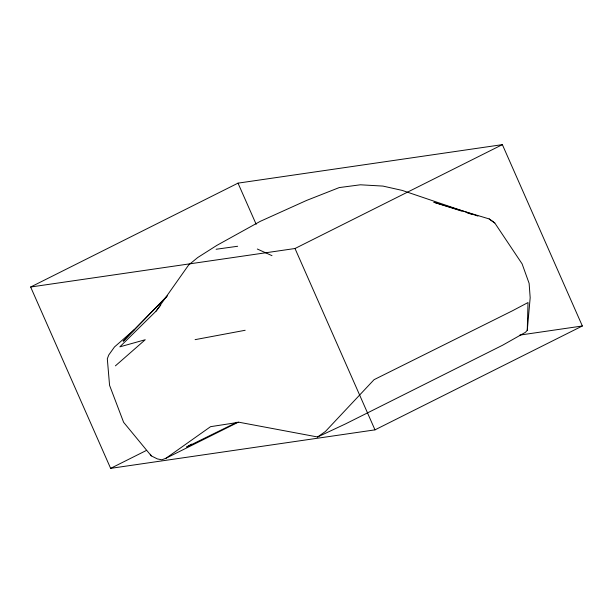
<?xml version="1.0" encoding="UTF-8"?>
<svg xmlns="http://www.w3.org/2000/svg" width="613" height="613" viewBox="0 0 613 613"><rect width="100%" height="100%" fill="white"/><g stroke="black" fill="none" stroke-linecap="round" stroke-linejoin="round"><path stroke-width="0.92" d="M317.603 436.985L345.579 423.874L502.637 345.203L525.402 332.338L527.264 330.346L528.015 302.546L512.476 310.768L374.068 379.669L325.449 431.445L317.603 436.985L239.093 422.257L210.566 426.671L166.039 458.21L161.87 459.804L157.372 458.915L151.273 455.873L123.611 422.303L109.566 385.324L107.313 358.781L108.762 354.981L114.485 346.95L134.599 329.411L167.357 295.872M527.264 330.346L530.176 297.734L529.126 283.375L522.115 263.889L494.783 222.979L489.189 218.933L433.835 202.252L461.735 211.117M115.413 365.854L145.22 339.74L119.826 346.858L156.123 311.082L188.658 264.985L197.738 257.521L216.833 245.392L260.211 221.37L306.561 200.443L339.219 187.586L360.36 184.797L382.949 186.084L402.243 190.421L477.918 216.075M156.123 311.082L160.759 305.098M134.599 329.411L123.152 341.219L166.736 296.523M191.578 444.111L186.651 446.992L237.162 422.188M238.488 422.096L166.039 458.21M30.65 287.014L238.013 183.141L502.369 144.637L582.35 325.986L374.987 429.859L110.631 468.363L30.65 287.014L295.006 248.51L502.369 144.637M110.631 468.363L146.476 450.409M195.103 339.648L245.162 330.277M519.816 335.096L582.35 325.986M216.105 249.261L237.645 246.265M467.137 212.834L471.635 214.266M257.314 249.024L271.988 255.667M494.783 222.979L489.189 218.933M150.354 454.241L151.273 455.873M295.006 248.51L374.987 429.859M238.013 183.141L256.173 224.32"/></g></svg>
